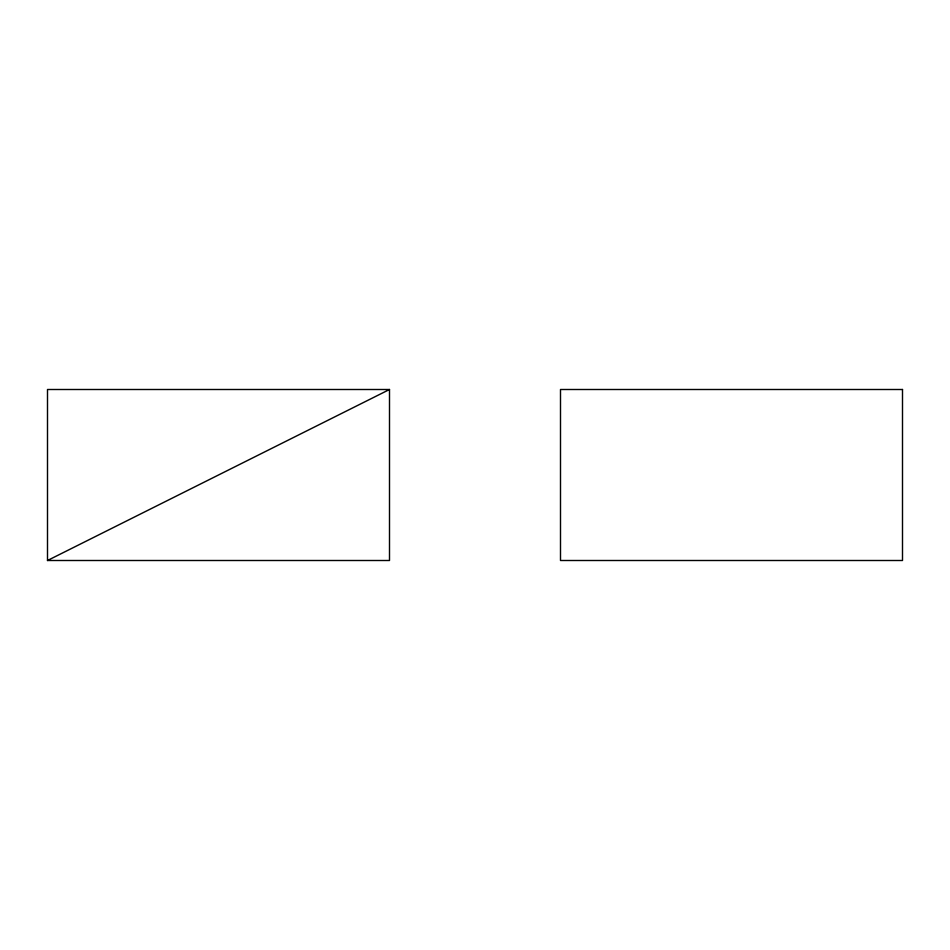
<?xml version="1.0" encoding="UTF-8"?>
<svg xmlns="http://www.w3.org/2000/svg" width="950" height="950" viewBox="0 0 950 950"><rect width="100%" height="100%" fill="white"/><g stroke="black" fill="none" stroke-linecap="round" stroke-linejoin="round"><path stroke-width="1.43" d="M47.5 560.5L389.5 389.5L389.5 560.5L47.5 560.5L47.5 389.5L389.5 389.5M902.5 389.5L560.5 389.5L560.5 560.5L902.5 560.5L902.5 389.5"/></g></svg>
